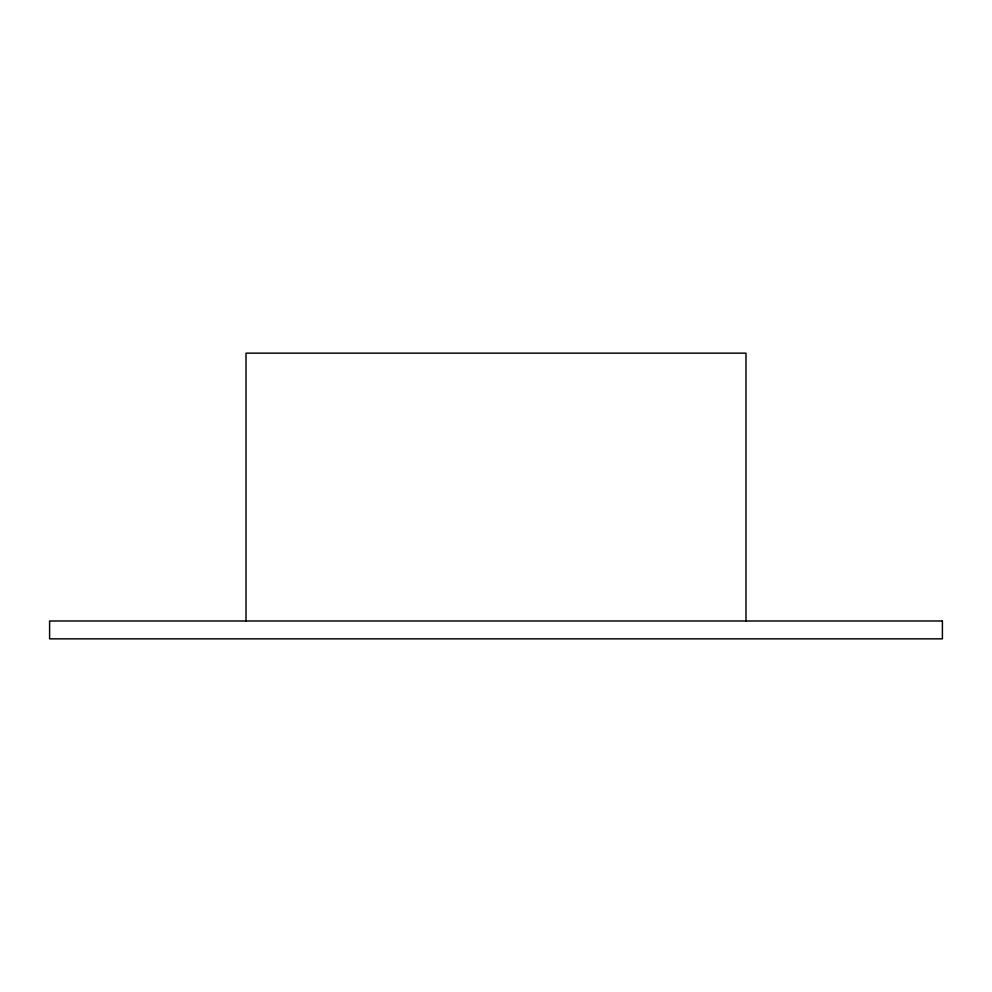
<?xml version="1.0" encoding="UTF-8"?>
<svg xmlns="http://www.w3.org/2000/svg" width="992" height="992" viewBox="0 0 992 992"><rect width="100%" height="100%" fill="white"/><g stroke="black" fill="none" stroke-linecap="round" stroke-linejoin="round"><path stroke-width="1.49" d="M745.984 620.992L745.984 353.152L246.016 353.152L246.016 620.992M942.4 620.992L49.6 620.992L49.6 638.848L942.4 638.848L942.4 620.992"/></g></svg>
